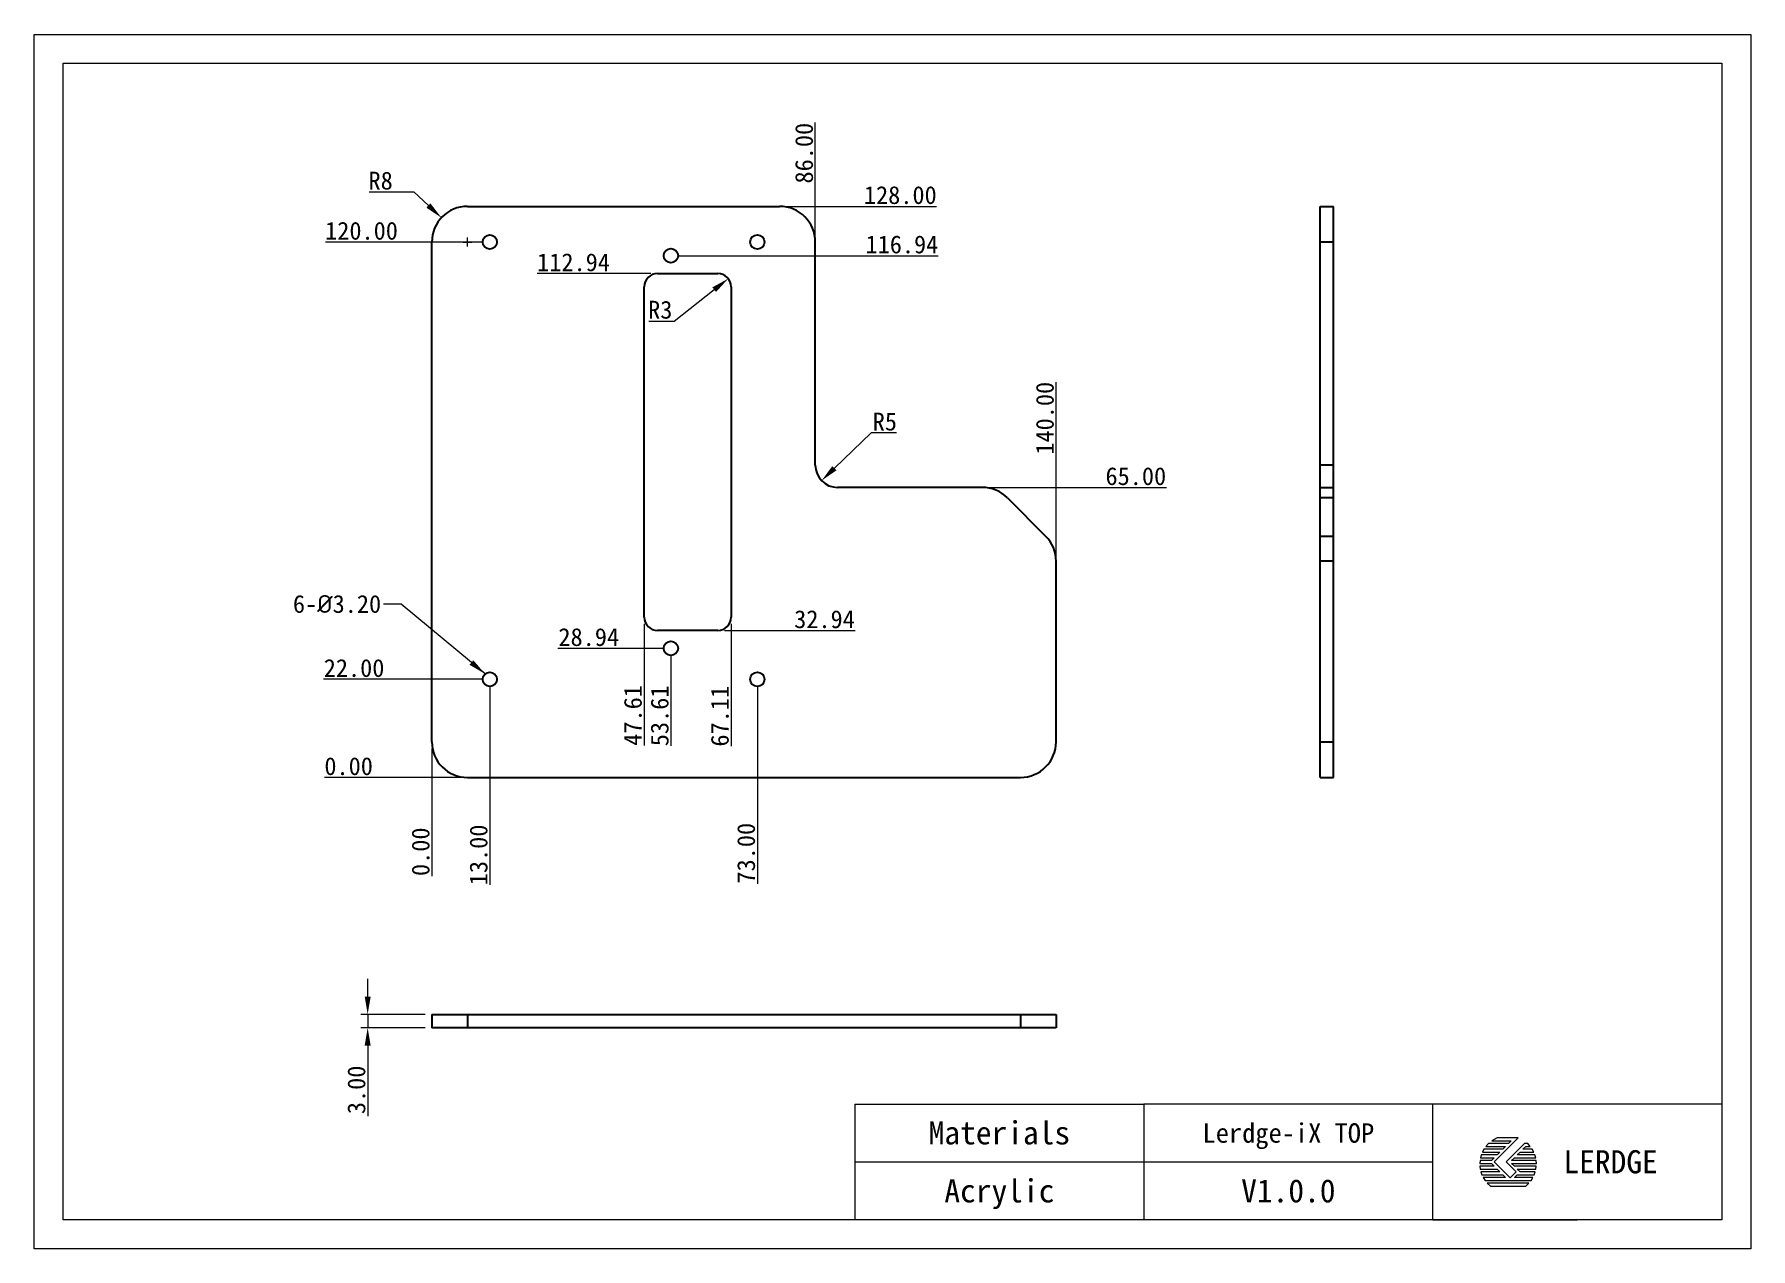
# Model space of a CAD drawing. Header units: millimetres. Extents: x 17764 to 18149, y 214 to 486.
import ezdxf
from ezdxf.enums import TextEntityAlignment as Align

# ---------------------------------------------------------------- set-up
doc = ezdxf.new("R2010")
doc.units = ezdxf.units.MM
doc.layers.get('0').update_dxf_attribs({"lineweight": 30})
doc.layers.get('Defpoints').update_dxf_attribs({"lineweight": 30})
doc.layers.add('尺寸', color=3, linetype='Continuous', lineweight=15)
doc.styles.add('GB', font='')
doc.styles.get('GB').set_extended_font_data('SimSun')
doc.dimstyles.new('L40.00', dxfattribs={"dimtxt": 4, "dimasz": 4, "dimexe": 1.5, "dimexo": 1.5, "dimgap": 0.5, "dimtad": 1, "dimzin": 1, "dimdsep": 46, "dimtxsty": 'GB', "dimcen": 1, "dimclrd": 256, "dimclre": 256, "dimclrt": 256, "dimazin": 0, "dimtfac": 1, "dimtmove": 0, "dimatfit": 3, "dimfxl": 0, "dimlwd": 15, "dimlwe": 15, "dimarcsym": 0})
doc.dimstyles.new('L40.00$4', dxfattribs={"dimtxt": 4, "dimasz": 4, "dimexe": 1.5, "dimexo": 1.5, "dimgap": 0.5, "dimtad": 1, "dimtoh": 1, "dimzin": 1, "dimdsep": 46, "dimtxsty": 'GB', "dimcen": 1, "dimclrd": 256, "dimclre": 256, "dimclrt": 256, "dimazin": 0, "dimtfac": 1, "dimtofl": 0, "dimtmove": 0, "dimatfit": 3, "dimfxl": 0, "dimlwd": 15, "dimlwe": 15, "dimarcsym": 0})

# ---------------------------------------------------------------- blocks, each defined once
blk = doc.blocks.new('*D9')
at = {"layer": 'Defpoints', "color": 0, "ltscale": 0.3, "transparency": 16777216}
for p in [(17840.02, 319.87), (17852.74, 319.87), (17860.74, 319.87)]:
    blk.add_point(p, dxfattribs=at)
at = {"layer": '尺寸', "lineweight": 15, "ltscale": 0.3, "transparency": 16777216}
blk.add_line((17859.24, 319.87), (17828.64, 319.87), dxfattribs=at)
at = {"layer": '尺寸', "ltscale": 0.3, "transparency": 16777216, "insert": (17834.08, 322.37), "char_height": 4, "attachment_point": 5, "style": 'GB'}
blk.add_mtext('0.00', dxfattribs=at)
blk = doc.blocks.new('*D10')
at = {"layer": 'Defpoints', "color": 0, "ltscale": 0.3, "transparency": 16777216}
for p in [(17852.74, 327.87), (17852.74, 319.87), (17852.74, 309.17)]:
    blk.add_point(p, dxfattribs=at)
at = {"layer": '尺寸', "lineweight": 15, "ltscale": 0.3, "transparency": 16777216}
blk.add_line((17852.74, 326.37), (17852.74, 297.78), dxfattribs=at)
at = {"layer": '尺寸', "ltscale": 0.3, "transparency": 16777216, "insert": (17850.24, 303.22), "char_height": 4, "attachment_point": 5, "rotation": 90, "style": 'GB'}
blk.add_mtext('0.00', dxfattribs=at)
blk = doc.blocks.new('*D11')
at = {"layer": 'Defpoints', "color": 0, "ltscale": 0.3, "transparency": 16777216}
for p in [(17973.1, 384.87), (18003.25, 384.87), (17852.74, 319.87)]:
    blk.add_point(p, dxfattribs=at)
at = {"layer": '尺寸', "lineweight": 15, "ltscale": 0.3, "transparency": 16777216}
blk.add_line((17974.6, 384.87), (18017.49, 384.87), dxfattribs=at)
at = {"layer": '尺寸', "ltscale": 0.3, "transparency": 16777216, "insert": (18010.62, 387.37), "char_height": 4, "attachment_point": 5, "style": 'GB'}
blk.add_mtext('65.00', dxfattribs=at)
blk = doc.blocks.new('*D12')
at = {"layer": 'Defpoints', "color": 0, "ltscale": 0.3, "transparency": 16777216}
for p in [(17992.74, 391.77), (17992.74, 366.67), (17852.74, 319.87)]:
    blk.add_point(p, dxfattribs=at)
at = {"layer": '尺寸', "lineweight": 15, "ltscale": 0.3, "transparency": 16777216}
blk.add_line((17992.74, 368.17), (17992.74, 408.49), dxfattribs=at)
at = {"layer": '尺寸', "ltscale": 0.3, "transparency": 16777216, "insert": (17990.24, 400.38), "char_height": 4, "attachment_point": 5, "rotation": 90, "style": 'GB'}
blk.add_mtext('140.00', dxfattribs=at)
blk = doc.blocks.new('*D13')
at = {"layer": 'Defpoints', "color": 0, "ltscale": 0.3, "transparency": 16777216}
for p in [(17938.74, 452.41), (17938.74, 439.87), (17852.74, 319.87)]:
    blk.add_point(p, dxfattribs=at)
at = {"layer": '尺寸', "lineweight": 15, "ltscale": 0.3, "transparency": 16777216}
blk.add_line((17938.74, 441.37), (17938.74, 466.67), dxfattribs=at)
at = {"layer": '尺寸', "ltscale": 0.3, "transparency": 16777216, "insert": (17936.24, 459.79), "char_height": 4, "attachment_point": 5, "rotation": 90, "style": 'GB'}
blk.add_mtext('86.00', dxfattribs=at)
blk = doc.blocks.new('*D14')
at = {"layer": 'Defpoints', "color": 0, "ltscale": 0.3, "transparency": 16777216}
for p in [(17930.74, 447.87), (17949.19, 447.87), (17852.74, 319.87)]:
    blk.add_point(p, dxfattribs=at)
at = {"layer": '尺寸', "lineweight": 15, "ltscale": 0.3, "transparency": 16777216}
blk.add_line((17932.24, 447.87), (17965.91, 447.87), dxfattribs=at)
at = {"layer": '尺寸', "ltscale": 0.3, "transparency": 16777216, "insert": (17957.8, 450.37), "char_height": 4, "attachment_point": 5, "style": 'GB'}
blk.add_mtext('128.00', dxfattribs=at)
blk = doc.blocks.new('*D15')
at = {"layer": 'Defpoints', "color": 0, "ltscale": 0.3, "transparency": 16777216}
for p in [(17842.66, 341.87), (17865.74, 341.87), (17852.74, 319.87)]:
    blk.add_point(p, dxfattribs=at)
at = {"layer": '尺寸', "lineweight": 15, "ltscale": 0.3, "transparency": 16777216}
blk.add_line((17864.24, 341.87), (17828.44, 341.87), dxfattribs=at)
at = {"layer": '尺寸', "ltscale": 0.3, "transparency": 16777216, "insert": (17835.3, 344.37), "char_height": 4, "attachment_point": 5, "style": 'GB'}
blk.add_mtext('22.00', dxfattribs=at)
blk = doc.blocks.new('*D17')
at = {"layer": 'Defpoints', "color": 0, "ltscale": 0.3, "transparency": 16777216}
for p in [(17865.74, 341.87), (17852.74, 319.87), (17865.74, 309.69)]:
    blk.add_point(p, dxfattribs=at)
at = {"layer": '尺寸', "lineweight": 15, "ltscale": 0.3, "transparency": 16777216}
blk.add_line((17865.74, 340.37), (17865.74, 295.83), dxfattribs=at)
at = {"layer": '尺寸', "ltscale": 0.3, "transparency": 16777216, "insert": (17863.24, 302.51), "char_height": 4, "attachment_point": 5, "rotation": 90, "style": 'GB'}
blk.add_mtext('13.00', dxfattribs=at)
blk = doc.blocks.new('*D18')
at = {"layer": 'Defpoints', "color": 0, "ltscale": 0.3, "transparency": 16777216}
for p in [(17895.34, 348.81), (17906.35, 348.81), (17852.74, 319.87)]:
    blk.add_point(p, dxfattribs=at)
at = {"layer": '尺寸', "lineweight": 15, "ltscale": 0.3, "transparency": 16777216}
blk.add_line((17904.85, 348.81), (17881.03, 348.81), dxfattribs=at)
at = {"layer": '尺寸', "ltscale": 0.3, "transparency": 16777216, "insert": (17887.93, 351.31), "char_height": 4, "attachment_point": 5, "style": 'GB'}
blk.add_mtext('28.94', dxfattribs=at)
blk = doc.blocks.new('*D19')
at = {"layer": 'Defpoints', "color": 0, "ltscale": 0.3, "transparency": 16777216}
for p in [(17906.35, 348.81), (17906.35, 340.86), (17852.74, 319.87)]:
    blk.add_point(p, dxfattribs=at)
at = {"layer": '尺寸', "lineweight": 15, "ltscale": 0.3, "transparency": 16777216}
blk.add_line((17906.35, 347.31), (17906.35, 326.98), dxfattribs=at)
at = {"layer": '尺寸', "ltscale": 0.3, "transparency": 16777216, "insert": (17903.85, 333.67), "char_height": 4, "attachment_point": 5, "rotation": 90, "style": 'GB'}
blk.add_mtext('53.61', dxfattribs=at)
blk = doc.blocks.new('*D20')
at = {"layer": 'Defpoints', "color": 0, "ltscale": 0.3, "transparency": 16777216}
for p in [(17900.35, 355.81), (17900.35, 341.04), (17852.74, 319.87)]:
    blk.add_point(p, dxfattribs=at)
at = {"layer": '尺寸', "lineweight": 15, "ltscale": 0.3, "transparency": 16777216}
blk.add_line((17900.35, 354.31), (17900.35, 327.03), dxfattribs=at)
at = {"layer": '尺寸', "ltscale": 0.3, "transparency": 16777216, "insert": (17897.85, 333.78), "char_height": 4, "attachment_point": 5, "rotation": 90, "style": 'GB'}
blk.add_mtext('47.61', dxfattribs=at)
blk = doc.blocks.new('*D21')
at = {"layer": 'Defpoints', "color": 0, "ltscale": 0.3, "transparency": 16777216}
for p in [(17919.85, 355.81), (17919.85, 340.82), (17852.74, 319.87)]:
    blk.add_point(p, dxfattribs=at)
at = {"layer": '尺寸', "lineweight": 15, "ltscale": 0.3, "transparency": 16777216}
blk.add_line((17919.85, 354.31), (17919.85, 326.87), dxfattribs=at)
at = {"layer": '尺寸', "ltscale": 0.3, "transparency": 16777216, "insert": (17917.35, 333.59), "char_height": 4, "attachment_point": 5, "rotation": 90, "style": 'GB'}
blk.add_mtext('67.11', dxfattribs=at)
blk = doc.blocks.new('*D22')
at = {"layer": 'Defpoints', "color": 0, "ltscale": 0.3, "transparency": 16777216}
for p in [(17925.74, 341.87), (17852.74, 319.87), (17925.74, 310.22)]:
    blk.add_point(p, dxfattribs=at)
at = {"layer": '尺寸', "lineweight": 15, "ltscale": 0.3, "transparency": 16777216}
blk.add_line((17925.74, 340.37), (17925.74, 296.06), dxfattribs=at)
at = {"layer": '尺寸', "ltscale": 0.3, "transparency": 16777216, "insert": (17923.24, 302.89), "char_height": 4, "attachment_point": 5, "rotation": 90, "style": 'GB'}
blk.add_mtext('73.00', dxfattribs=at)
blk = doc.blocks.new('*D23')
at = {"layer": 'Defpoints', "color": 0, "ltscale": 0.3, "transparency": 16777216}
for p in [(17916.85, 352.81), (17933.41, 352.81), (17852.74, 319.87)]:
    blk.add_point(p, dxfattribs=at)
at = {"layer": '尺寸', "lineweight": 15, "ltscale": 0.3, "transparency": 16777216}
blk.add_line((17918.35, 352.81), (17947.68, 352.81), dxfattribs=at)
at = {"layer": '尺寸', "ltscale": 0.3, "transparency": 16777216, "insert": (17940.8, 355.31), "char_height": 4, "attachment_point": 5, "style": 'GB'}
blk.add_mtext('32.94', dxfattribs=at)
blk = doc.blocks.new('*D24')
at = {"layer": 'Defpoints', "color": 0, "ltscale": 0.3, "transparency": 16777216}
for p in [(17845.58, 439.87), (17865.74, 439.87), (17852.74, 319.87)]:
    blk.add_point(p, dxfattribs=at)
at = {"layer": '尺寸', "lineweight": 15, "ltscale": 0.3, "transparency": 16777216}
blk.add_line((17864.24, 439.87), (17828.86, 439.87), dxfattribs=at)
at = {"layer": '尺寸', "ltscale": 0.3, "transparency": 16777216, "insert": (17836.97, 442.37), "char_height": 4, "attachment_point": 5, "style": 'GB'}
blk.add_mtext('120.00', dxfattribs=at)
blk = doc.blocks.new('*D25')
at = {"layer": 'Defpoints', "color": 0, "ltscale": 0.3, "transparency": 16777216}
for p in [(17906.35, 436.81), (17949.5, 436.81), (17852.74, 319.87)]:
    blk.add_point(p, dxfattribs=at)
at = {"layer": '尺寸', "lineweight": 15, "ltscale": 0.3, "transparency": 16777216}
blk.add_line((17907.85, 436.81), (17966.32, 436.81), dxfattribs=at)
at = {"layer": '尺寸', "ltscale": 0.3, "transparency": 16777216, "insert": (17958.16, 439.31), "char_height": 4, "attachment_point": 5, "style": 'GB'}
blk.add_mtext('116.94', dxfattribs=at)
blk = doc.blocks.new('*D26')
at = {"layer": 'Defpoints', "color": 0, "ltscale": 0.3, "transparency": 16777216}
for p in [(17893.18, 432.81), (17903.35, 432.81), (17852.74, 319.87)]:
    blk.add_point(p, dxfattribs=at)
at = {"layer": '尺寸', "lineweight": 15, "ltscale": 0.3, "transparency": 16777216}
blk.add_line((17901.85, 432.81), (17876.37, 432.81), dxfattribs=at)
at = {"layer": '尺寸', "ltscale": 0.3, "transparency": 16777216, "insert": (17884.52, 435.31), "char_height": 4, "attachment_point": 5, "style": 'GB'}
blk.add_mtext('112.94', dxfattribs=at)
blk = doc.blocks.new('*D27')
at = {"layer": 'Defpoints', "color": 0, "ltscale": 0.3, "transparency": 16777216}
for p in [(17854.89, 445.33), (17860.74, 439.87)]:
    blk.add_point(p, dxfattribs=at)
at = {"layer": '尺寸', "lineweight": 15, "ltscale": 0.3, "transparency": 16777216}
for p, q in [((17838.66, 451.11), (17848.68, 451.11)), ((17848.68, 451.11), (17851.96, 448.05)), ((17859.74, 439.87), (17861.74, 439.87)), ((17860.74, 438.87), (17860.74, 440.87))]:
    blk.add_line(p, q, dxfattribs=at)
at = {"layer": '尺寸', "ltscale": 0.3, "transparency": 16777216}
blk.add_solid([(17852.42, 448.54), (17851.51, 447.57), (17854.89, 445.33)], dxfattribs=at)
at = {"layer": '尺寸', "ltscale": 0.3, "transparency": 16777216, "insert": (17841.26, 453.61), "char_height": 4, "attachment_point": 5, "style": 'GB'}
blk.add_mtext('R8', dxfattribs=at)
blk = doc.blocks.new('*D28')
at = {"layer": 'Defpoints', "color": 0, "ltscale": 0.3, "transparency": 16777216}
for p in [(17943.74, 389.87), (17940.14, 386.4)]:
    blk.add_point(p, dxfattribs=at)
at = {"layer": '尺寸', "lineweight": 15, "ltscale": 0.3, "transparency": 16777216}
for p, q in [((17951.24, 397.1), (17943.02, 389.18)), ((17956.92, 397.1), (17951.24, 397.1))]:
    blk.add_line(p, q, dxfattribs=at)
at = {"layer": '尺寸', "ltscale": 0.3, "transparency": 16777216}
blk.add_solid([(17942.56, 389.66), (17943.48, 388.7), (17940.14, 386.4)], dxfattribs=at)
at = {"layer": '尺寸', "ltscale": 0.3, "transparency": 16777216, "insert": (17954.33, 399.6), "char_height": 4, "attachment_point": 5, "style": 'GB'}
blk.add_mtext('R5', dxfattribs=at)
blk = doc.blocks.new('*D29')
at = {"layer": 'Defpoints', "color": 0, "ltscale": 0.3, "transparency": 16777216}
for p in [(17852.74, 266.76), (17838.35, 263.76), (17852.74, 263.76)]:
    blk.add_point(p, dxfattribs=at)
at = {"layer": '尺寸', "lineweight": 15, "ltscale": 0.3, "transparency": 16777216}
for p, q in [((17838.35, 270.76), (17838.35, 274.76)), ((17851.24, 266.76), (17836.85, 266.76)), ((17838.35, 266.76), (17838.35, 263.76)), ((17851.24, 263.76), (17836.85, 263.76)), ((17838.35, 259.76), (17838.35, 243.94))]:
    blk.add_line(p, q, dxfattribs=at)
at = {"layer": '尺寸', "ltscale": 0.3, "transparency": 16777216}
for points in [[(17837.68, 270.76), (17839.02, 270.76), (17838.35, 266.76)], [(17837.68, 259.76), (17839.02, 259.76), (17838.35, 263.76)]]:
    blk.add_solid(points, dxfattribs=at)
at = {"layer": '尺寸', "ltscale": 0.3, "transparency": 16777216, "insert": (17835.85, 249.85), "char_height": 4, "attachment_point": 5, "rotation": 90, "style": 'GB'}
blk.add_mtext('3.00', dxfattribs=at)
blk = doc.blocks.new('*D30')
at = {"layer": 'Defpoints', "color": 0, "ltscale": 0.3, "transparency": 16777216}
for p in [(17919.21, 431.66), (17916.85, 429.81)]:
    blk.add_point(p, dxfattribs=at)
at = {"layer": '尺寸', "lineweight": 15, "ltscale": 0.3, "transparency": 16777216}
for p, q in [((17907.07, 422.17), (17916.06, 429.2)), ((17901.38, 422.17), (17907.07, 422.17))]:
    blk.add_line(p, q, dxfattribs=at)
at = {"layer": '尺寸', "ltscale": 0.3, "transparency": 16777216}
blk.add_solid([(17915.65, 429.72), (17916.47, 428.67), (17919.21, 431.66)], dxfattribs=at)
at = {"layer": '尺寸', "ltscale": 0.3, "transparency": 16777216, "insert": (17903.97, 424.67), "char_height": 4, "attachment_point": 5, "style": 'GB'}
blk.add_mtext('R3', dxfattribs=at)
blk = doc.blocks.new('A$C411A0972')
for points in [[(5.78, -11.86), (1.18, -11.86), (1.88, -11.16), (6.11, -11.16), (6.36, -10.46), (2.58, -10.46), (1.88, -9.76), (6.52, -9.76), (6.61, -9.06), (1.18, -9.06), (0.48, -8.36), (6.64, -8.36), (6.59, -7.66), (0.48, -7.66), (1.18, -6.96), (6.46, -6.96), (6.27, -6.26), (1.88, -6.26), (2.58, -5.56), (5.99, -5.56), (5.61, -4.86), (3.28, -4.86), (3.98, -4.16), (5.13, -4.16), (4.49, -3.46), (3.69, -3.46), (-0.86, -8.01), (1.59, -10.46), (0.11, -11.95), (-3.83, -8.01), (2.13, -2.06), (-3.09, -2.06), (-4.36, -2.76), (0.43, -2.76), (-0.27, -3.46), (-5.22, -3.46), (-5.85, -4.16), (-0.97, -4.16), (-1.67, -4.86), (-6.34, -4.86), (-6.71, -5.56), (-2.37, -5.56), (-3.07, -6.26), (-6.99, -6.26), (-7.19, -6.96), (-3.77, -6.96), (-4.47, -7.66), (-7.31, -7.66), (-7.36, -8.36), (-4.47, -8.36), (-3.77, -9.06), (-7.34, -9.06), (-7.25, -9.76), (-3.07, -9.76), (-2.37, -10.46), (-7.08, -10.46), (-6.84, -11.16), (-1.67, -11.16), (-0.97, -11.86), (-6.51, -11.86), (-6.07, -12.56), (5.34, -12.56)], [(-4.75, -13.96), (4.02, -13.96), (4.77, -13.26), (-5.5, -13.26)]]:
    blk.add_lwpolyline(points, close=True)
blk = doc.blocks.new('A$C4CF74B76')
at = {"layer": '尺寸', "ltscale": 0.3}
for p, q in [((-14.52, -79.63), (-14.52, -99.63)), ((-14.52, -79.63), (35.48, -79.63)), ((135.48, -79.63), (35.48, -79.63)), ((35.48, -79.63), (35.48, -99.63)), ((85.48, -99.63), (85.48, -79.63)), ((-14.52, -89.63), (35.48, -89.63)), ((35.48, -89.63), (85.48, -89.63)), ((85.48, -99.63), (110.48, -99.63))]:
    blk.add_line(p, q, dxfattribs=at)
for points in [[(-156.52, 105.37), (140.48, 105.37), (140.48, -104.63), (-156.52, -104.63)], [(-151.52, 100.37), (135.48, 100.37), (135.48, -99.63), (-151.52, -99.63)]]:
    blk.add_lwpolyline(points, close=True, dxfattribs=at)
at = {"layer": '尺寸', "ltscale": 0.3, "xscale": 0.7, "yscale": 0.7, "zscale": 0.7}
blk.add_blockref('A$C411A0972', (98.76, -84.02), dxfattribs=at)
at = {"layer": '尺寸', "ltscale": 0.3, "char_height": 4, "attachment_point": 5, "style": 'GB'}
for s, width, insert in [('Materials', 11.0457, (10.48, -84.63)), ('LERDGE', 33.2013, (116.24, -89.63))]:
    blk.add_mtext_dynamic_manual_height_columns(s, width=width, gutter_width=15, heights=[0], dxfattribs=dict(at, insert=insert))
at = {"layer": '尺寸', "ltscale": 0.3, "style": 'GB'}
for tag, p in [('名称', (60.48, -84.63)), ('材质', (10.48, -94.63)), ('版本', (60.48, -94.63))]:
    blk.add_attdef(tag, text='', height=4, dxfattribs=at).set_placement(p, align=Align.MIDDLE_CENTER)

msp = doc.modelspace()

# ---------------------------------------------------------------- linework, layer by layer
at = {"color": 7, "linetype": 'Continuous'}
for p, q in [((17860.74, 447.872), (17930.74, 447.872)), ((18051.948, 319.872), (18051.948, 447.872)), ((18051.948, 447.872), (18054.948, 447.872)), ((18054.948, 319.872), (18054.948, 447.872)), ((17852.74, 327.872), (17852.74, 439.872)), ((17938.74, 389.872), (17938.74, 439.872)), ((18054.948, 439.872), (18051.948, 439.872)), ((17903.35, 432.812), (17916.85, 432.812)), ((17900.35, 355.812), (17900.35, 429.812)), ((17919.85, 429.812), (17919.85, 355.812)), ((18054.948, 389.872), (18051.948, 389.872)), ((17976.184, 384.872), (17943.74, 384.872)), ((17981.841, 382.529), (17990.397, 373.973)), ((18051.948, 384.872), (18054.948, 384.872)), ((18054.948, 382.529), (18051.948, 382.529)), ((18051.948, 373.973), (18054.948, 373.973)), ((17992.74, 327.872), (17992.74, 368.316)), ((18054.948, 368.316), (18051.948, 368.316)), ((17916.85, 352.812), (17903.35, 352.812)), ((18051.948, 327.872), (18054.948, 327.872)), ((17860.74, 319.872), (17984.74, 319.872)), ((18051.948, 319.872), (18054.948, 319.872)), ((17852.74, 266.755), (17852.74, 263.755)), ((17852.74, 266.755), (17992.74, 266.755)), ((17860.74, 266.755), (17860.74, 263.755)), ((17984.74, 266.755), (17984.74, 263.755)), ((17992.74, 266.755), (17992.74, 263.755)), ((17992.74, 263.755), (17852.74, 263.755))]:
    msp.add_line(p, q, dxfattribs=at)
for centre in [(17865.74, 439.872), (17925.74, 439.872), (17906.35, 436.812), (17906.35, 348.812), (17865.74, 341.872), (17925.74, 341.872)]:
    msp.add_circle(centre, 1.6, dxfattribs=at)
for centre, radius, start, end in [((17860.74, 439.872), 8, 90, 180), ((17930.74, 439.872), 8, 0, 90), ((17903.35, 429.812), 3, 90, 180), ((17916.85, 429.812), 3, 0, 90), ((17943.74, 389.872), 5, 180, 270), ((17976.184, 376.872), 8, 45, 90), ((17984.74, 368.316), 8, 0, 45), ((17903.35, 355.812), 3, 180, 270), ((17916.85, 355.812), 3, 270, 0), ((17860.74, 327.872), 8, 180, 270), ((17984.74, 327.872), 8, 270, 0)]:
    msp.add_arc(centre, radius, start, end, dxfattribs=at)

# ---------------------------------------------------------------- block references
at = {"layer": '尺寸', "ltscale": 0.3}
ref = msp.add_blockref('A$C4CF74B76', (17966.443, 349.858), dxfattribs=dict(at, xscale=1.296, yscale=1.296, zscale=1.296))
ref.add_attrib('材质', 'Acrylic', dxfattribs={"ltscale": 0.3, "height": 5.184, "style": 'GB'}).set_placement((17980.025, 227.222), align=Align.MIDDLE_CENTER)
ref.add_attrib('版本', 'V1.0.0', dxfattribs={"ltscale": 0.3, "height": 5.184, "style": 'GB'}).set_placement((18044.825, 227.222), align=Align.MIDDLE_CENTER)
ref.add_attrib('名称', 'Lerdge-iX TOP', dxfattribs={"ltscale": 0.3, "height": 4.35456, "style": 'GB'}).set_placement((18044.825, 240.182), align=Align.MIDDLE_CENTER)

# ---------------------------------------------------------------- texts
at = {"layer": '尺寸', "ltscale": 0.3, "insert": (17841.372, 356.692), "char_height": 4, "width": 2.5, "attachment_point": 9, "style": 'GB'}
msp.add_mtext('6-{\\fISOCPEUR|b0|i0|c0|p34;%%C}3.20', dxfattribs=at)

# ---------------------------------------------------------------- dimensions: what is measured, and where the dimension line sits
at = {"layer": '尺寸', "ltscale": 0.3}
for feature_location, offset, dtype, origin, picture, middle in [((17938.74, 439.872), (0, 12.537), 1, (17852.74, 319.872), '*D13', (17936.24, 459.792)), ((17930.74, 447.872), (18.448, 0), 0, (17852.74, 319.872), '*D14', (17957.8, 450.372)), ((17865.74, 439.872), (-20.159, 0), 0, (17852.74, 319.872), '*D24', (17836.97, 442.372)), ((17906.35, 436.812), (43.154, 0), 0, (17852.74, 319.872), '*D25', (17958.16, 439.312)), ((17903.35, 432.812), (-10.172, 0), 0, (17852.74, 319.872), '*D26', (17884.522, 435.312)), ((17992.74, 366.666), (0, 25.104), 1, (17852.74, 319.872), '*D12', (17990.24, 400.382)), ((17973.104, 384.872), (30.142, 0), 0, (17852.74, 319.872), '*D11', (18010.618, 387.372)), ((17916.85, 352.812), (16.562, 0), 0, (17852.74, 319.872), '*D23', (17940.795, 355.312)), ((17900.35, 355.812), (0, -14.767), 1, (17852.74, 319.872), '*D20', (17897.85, 333.785)), ((17919.85, 355.812), (0, -14.992), 1, (17852.74, 319.872), '*D21', (17917.35, 333.594)), ((17906.35, 348.812), (-11.011, 0), 0, (17852.74, 319.872), '*D18', (17887.934, 351.312)), ((17865.74, 341.872), (-23.078, 0), 0, (17852.74, 319.872), '*D15', (17835.302, 344.372)), ((17906.35, 348.812), (0, -7.949), 1, (17852.74, 319.872), '*D19', (17903.85, 333.67)), ((17865.74, 341.872), (0, -32.178), 1, (17852.74, 319.872), '*D17', (17863.24, 302.513)), ((17925.74, 341.872), (0, -31.655), 1, (17852.74, 319.872), '*D22', (17923.24, 302.89)), ((17852.740180781, 327.872052744), (0, -18.70612704), 1, (17852.740180781, 319.872052744), '*D10', (17850.240180781, 303.224584922)), ((17860.740180781, 319.872052744), (-20.716976133, 0), 0, (17852.740180781, 319.872052744), '*D9', (17834.081863867, 322.372052744))]:
    dim = msp.add_ordinate_dim(feature_location=feature_location, offset=offset, dtype=dtype, origin=origin, dimstyle='L40.00', dxfattribs=at)
    dim.commit()
    dim.dimension.update_dxf_attribs({"geometry": picture, "text_midpoint": middle})
for center, mpoint, picture, middle in [((17860.74, 439.872), (17854.888, 445.327), '*D27', (17841.265, 451.112)), ((17916.85, 429.812), (17919.214, 431.659), '*D30', (17903.974, 422.168)), ((17943.74, 389.872), (17940.14, 386.402), '*D28', (17954.332, 397.1))]:
    dim = msp.add_radius_dim(center=center, mpoint=mpoint, dimstyle='L40.00$4', override={"dimdec": 0}, dxfattribs=at)
    dim.commit()
    dim.dimension.update_dxf_attribs({"geometry": picture, "text_midpoint": middle, "dimtype": 164})
dim = msp.add_linear_dim(base=(17838.351, 263.755), p1=(17852.74, 266.755), p2=(17852.74, 263.755), angle=90, dimstyle='L40.00', dxfattribs=at)
dim.commit()
dim.dimension.update_dxf_attribs({"geometry": '*D29', "text_midpoint": (17835.851, 249.848)})

# ---------------------------------------------------------------- leaders
at = {"layer": '尺寸', "ltscale": 0.3, "annotation_type": 0, "has_hookline": 1, "hookline_direction": 1, "text_width": 20.203}
msp.add_leader([(17864.691, 343.08), (17845.872, 358.692), (17841.872, 358.692)], dimstyle='L40.00', override={"dimgap": 0.5, "dimtad": 0}, dxfattribs=at)

doc.saveas('drawing.dxf')
